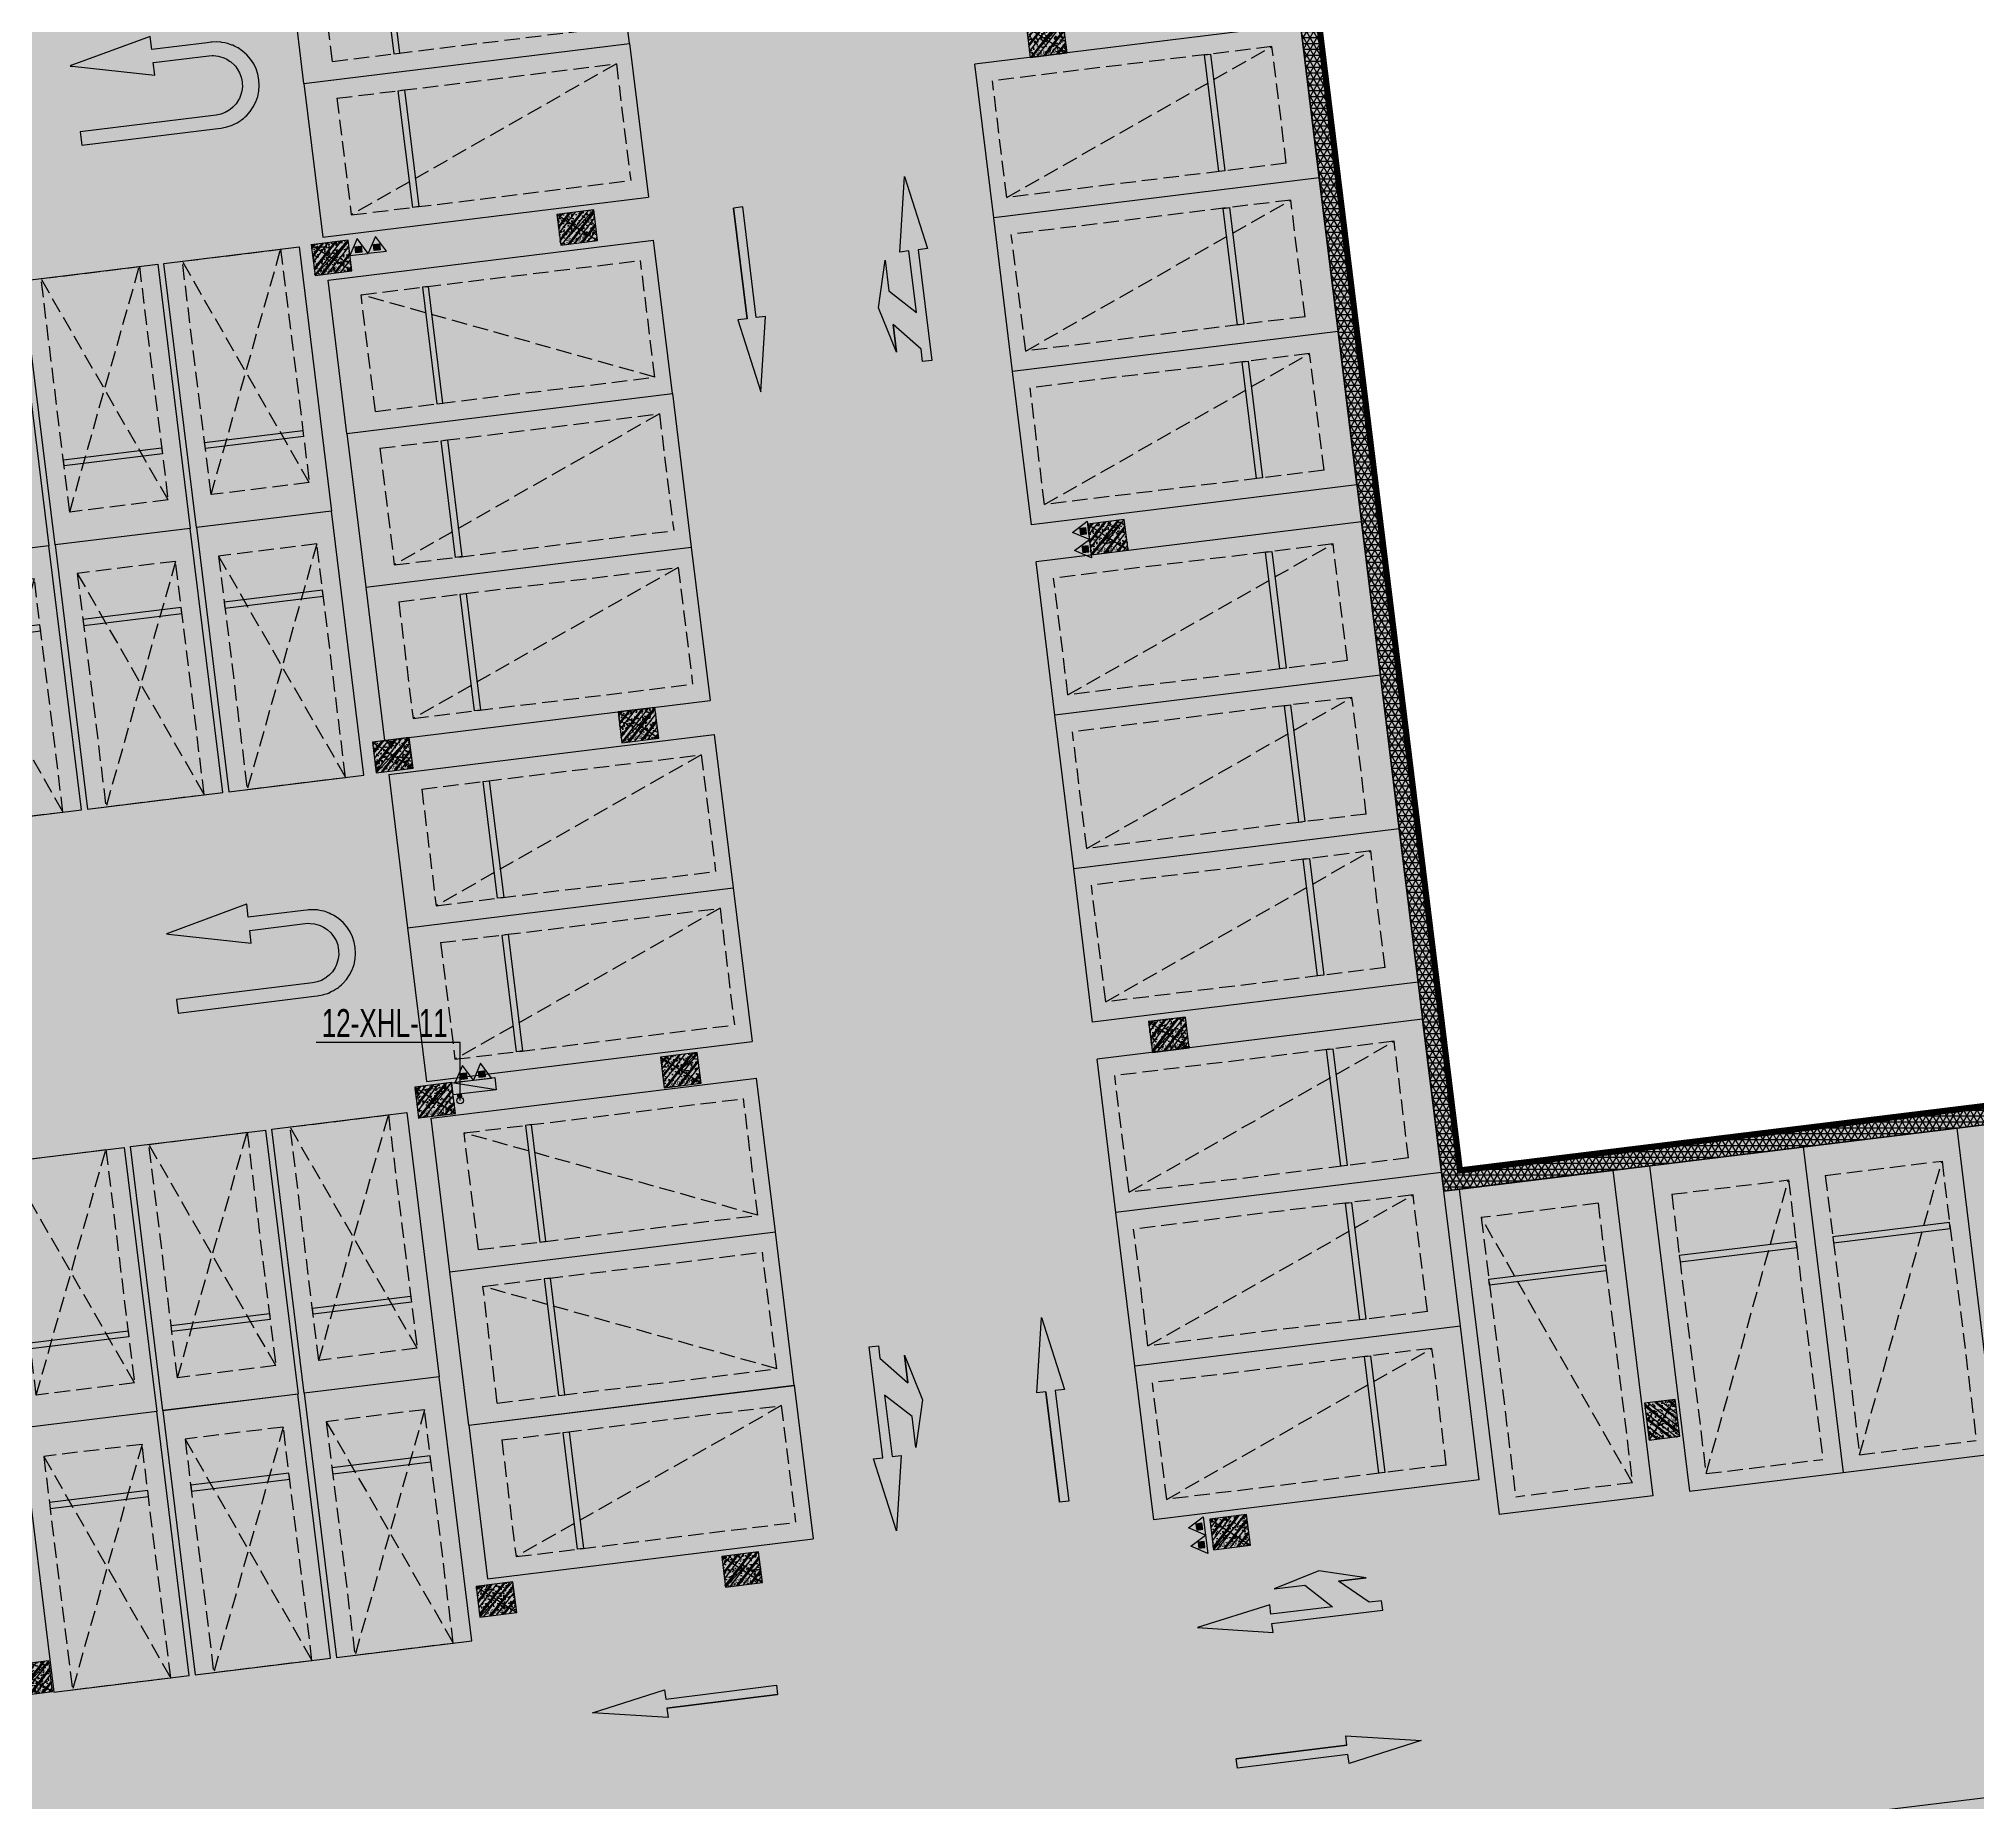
# Model space of a CAD drawing. Extents: x -1338203 to 1886333, y -530034 to 1031844.
# Drawn here: x 816178 to 847502, y -452276 to -423773 of the extents above; entities that cross this region are included whole.
import ezdxf
from ezdxf.enums import TextEntityAlignment as Align

# ---------------------------------------------------------------- set-up
doc = ezdxf.new("R2010")
doc.units = 0
doc.header["$LTSCALE"] = 1000
doc.header["$MEASUREMENT"] = 0
doc.linetypes.add('A-001-平面B2$0$__DASH', pattern=[0.35, 0.25, -0.1])
doc.linetypes.add('DASH', pattern=[0.35, 0.25, -0.1])
for name, color, linetype in [('A-001-车位参照B2$0$A-001-车位参照B2$0$0A-P-PKNG-CAR(B)', 21, 'Continuous'), ('A-FIRE', 7, 'Continuous'), ('p-a-regular', 5, 'Continuous'), ('S001南区墙柱$0$0S-CW-HATCH', 251, 'Continuous'), ('S001南区墙柱$0$0S-CW-HATCH-UP', 251, 'Continuous'), ('S001南区墙柱$0$0S-F-WALL-HATCH', 251, 'Continuous'), ('S001南区墙柱$0$0S-F-WALL-HATCH-UP', 251, 'Continuous'), ('S001南区墙柱$0$S001-墙柱B1_1$0$0S-CC-LINE', 52, 'Continuous'), ('S001南区墙柱$0$S001-墙柱B1_1$0$0S-CW-HATCH-UP', 251, 'Continuous'), ('中心线', 42, 'Continuous'), ('地面指向箭头', 7, 'Continuous'), ('坡道线', 7, 'Continuous'), ('负二层消火栓$0$负二层消火栓$0$0P-ACC-FH', 7, 'Continuous'), ('负二层消火栓$0$负二层消火栓$0$0P-DIM-FH', 3, 'Continuous'), ('负二层消火栓$0$负二层消火栓$0$0P-PIPE-FH', 1, 'Continuous'), ('负二层消火栓$0$负二层消火栓$0$0P-VPIPE-FH', 1, 'Continuous'), ('负二层消火栓$0$负二层消火栓$1$0P-EQUIP-FH', 7, 'Continuous')]:
    doc.layers.add(name, color=color, linetype=linetype)
for name, color, linetype, true_color in [('p-a-mini', 7, 'Continuous', 0x0050ff), ('p-a-regular-deadend', 6, 'Continuous', 0xff00ff), ('p-a-regular-narrow', 7, 'Continuous', 0x9600ff)]:
    doc.layers.add(name, color=color, linetype=linetype, true_color=true_color)
doc.layers.add('p-a-wall', color=7, linetype='Continuous', lineweight=50)
doc.layers.add('p-h-walkable', color=7, linetype='Continuous', lineweight=70, true_color=0xf0f0f0)
doc.layers.add('S001南区墙柱$0$S001-墙柱B1_1$0$0S-A-TIPS', color=10, linetype='Continuous', plot=False)
doc.styles.add('S001南区墙柱$0$S001-墙柱B1_1$0$AAD-S', font='aad-s.shx', dxfattribs={"width": 0.7, "bigfont": 'aad-hztxt.shx'})
doc.styles.add('负二层消火栓$0$负二层消火栓$0$AAD-S', font='aad-s.shx', dxfattribs={"width": 0.7, "bigfont": 'aad-hztxt.shx'})

# ---------------------------------------------------------------- blocks, each defined once
blk = doc.blocks.new('负二层消火栓$0$负二层消火栓$1$$TwtSys$00000546')
h = blk.add_hatch()
h.set_pattern_fill('ANSI31', color=256, scale=200, style=0)
h.set_pattern_definition([(45, (-38543.802, -6670.83), (-17.67767, 17.67767), [])])
h.paths.add_polyline_path([(-65, 174), (65, 174), (65, 44), (-65, 44)])
for points in [[(0, 344), (-198, 0), (198, 0)], [(-65, 174), (65, 174), (65, 44), (-65, 44)]]:
    blk.add_lwpolyline(points, close=True)
blk = doc.blocks.new('负二层消火栓$0$负二层消火栓$0$$TwtSys$00000434')
for p, q in [((-0.5, 0.5), (-0.5, -0.5)), ((-0.5, -0.5), (0.5, 0.5)), ((0.5, 0.5), (-0.5, 0.5)), ((0.5, -0.5), (0.5, 0.5)), ((-0.5, -0.5), (0.5, -0.5))]:
    blk.add_line(p, q)
blk.add_solid([(0.5, -0.5), (0.5, 0.5), (-0.5, -0.5)])
blk = doc.blocks.new('负二层消火栓')
at = {"layer": '负二层消火栓$0$负二层消火栓$0$0P-DIM-FH'}
for p, q in [((56622, -276386), (54294, -276386)), ((56622, -277322), (56622, -276386))]:
    blk.add_line(p, q, dxfattribs=at)
at = {"layer": '负二层消火栓$0$负二层消火栓$0$0P-PIPE-FH', "linetype": 'Continuous', "const_width": 82.5}
blk.add_lwpolyline([(56616, -277269), (56610, -277222)], dxfattribs=at)
at = {"layer": '负二层消火栓$0$负二层消火栓$0$0P-VPIPE-FH', "linetype": 'Continuous'}
blk.add_circle((56622, -277322), 52.5, dxfattribs=at)
at = {"layer": '负二层消火栓$0$负二层消火栓$0$0P-ACC-FH', "xscale": -699.9999999999999, "yscale": 200, "zscale": 700, "rotation": 6.674203840295521}
blk.add_blockref('负二层消火栓$0$负二层消火栓$0$$TwtSys$00000434', (56847, -277094), dxfattribs=at)
at = {"layer": '负二层消火栓$0$负二层消火栓$1$0P-EQUIP-FH'}
for p, xscale, yscale, zscale, rotation in [((54989, -263649), 0.7499999999999999, 0.7499999999999999, 0.7499999999999999, 7.001655434711446), ((55284, -263612), 0.7499999999999999, 0.7499999999999999, 0.7499999999999999, 7.001655434711446), ((66771, -268109), -0.7500000000000001, 0.7500000000000001, 0.7500000000000001, 96.99853798061051), ((66807, -268404), -0.7500000000000001, 0.7500000000000001, 0.7500000000000001, 96.99853798061051), ((56688, -277012, 800), 0.7499999999999998, 0.7499999999999998, 0.7499999999999998, 6.674203840295572), ((56983, -276977, 800), 0.7499999999999998, 0.7499999999999998, 0.7499999999999998, 6.674203840295572), ((68647, -284201), -0.7500000000000001, 0.7500000000000001, 0.7500000000000001, 96.99853798061051), ((68684, -284496), -0.7500000000000001, 0.7500000000000001, 0.7500000000000001, 96.99853798061051)]:
    blk.add_blockref('负二层消火栓$0$负二层消火栓$1$$TwtSys$00000546', p, dxfattribs=dict(at, xscale=xscale, yscale=yscale, zscale=zscale, rotation=rotation))
at = {"layer": '负二层消火栓$0$负二层消火栓$0$0P-DIM-FH', "color": 7, "style": '负二层消火栓$0$负二层消火栓$0$AAD-S', "width": 0.7}
blk.add_text('12-XHL-11', height=450, dxfattribs=at).set_placement((54384, -276296))
blk = doc.blocks.new('直行右转或左转')
at = {"layer": '地面指向箭头'}
blk.add_hatch(color=251, dxfattribs=at).paths.add_polyline_path([(3219528, 2452519), (3218327, 2452294), (3218327, 2452444), (3217325, 2452444), (3217726, 2452044), (3218227, 2452044), (3217476, 2451843), (3216725, 2452044), (3217175, 2452044), (3216725, 2452444), (3216524, 2452444), (3216524, 2452594), (3218327, 2452594), (3218327, 2452745)])
at = {"layer": '地面指向箭头', "color": 251}
blk.add_lwpolyline([(3216725, 2452044), (3217175, 2452044), (3216725, 2452044), (3217476, 2451843), (3218227, 2452044), (3217726, 2452044), (3217325, 2452444), (3218327, 2452444), (3218327, 2452294), (3219528, 2452519), (3218327, 2452745), (3218327, 2452594), (3216524, 2452594), (3216524, 2452444), (3216725, 2452444), (3217175, 2452044)], dxfattribs=at)
blk = doc.blocks.new('直行')
at = {"layer": '地面指向箭头'}
blk.add_hatch(color=251, dxfattribs=at).paths.add_polyline_path([(-29241, 4059962), (-29466, 4058762), (-29316, 4058762), (-29316, 4056961), (-29166, 4056961), (-29166, 4058762), (-29016, 4058762)])
at = {"layer": '地面指向箭头', "color": 251}
blk.add_lwpolyline([(-29316, 4058762), (-29316, 4056961), (-29316, 4058762), (-29316, 4058762), (-29466, 4058762), (-29241, 4059962), (-29016, 4058762), (-29166, 4058762), (-29166, 4056961), (-29316, 4056961), (-29316, 4056961)], dxfattribs=at)
blk = doc.blocks.new('JTDT')
at = {"layer": 'A-FIRE'}
h = blk.add_hatch(color=251, dxfattribs=at)
h.dxf.hatch_style = 1
h.paths.add_polyline_path([(189165, 82916), (189162, 82988), (189159, 82988), (189147, 83060), (189144, 83075), (189126, 83123), (189114, 83162), (189105, 83180), (189081, 83230), (189072, 83245), (189057, 83269), (189036, 83299), (189024, 83317), (189021, 83320), (189021, 83323), (188961, 83389), (188893, 83449), (188818, 83500), (188734, 83542), (188650, 83571), (188561, 83586), (188468, 83592), (188378, 83586), (188288, 83571), (188202, 83542), (188118, 83500), (188043, 83449), (187974, 83389), (187915, 83323), (187915, 83320), (187912, 83317), (187900, 83299), (187882, 83269), (187864, 83245), (187858, 83230), (187831, 83180), (187822, 83162), (187810, 83123), (187795, 83075), (187789, 83060), (187777, 82988), (187771, 82916), (187771, 82895), (187771, 82839), (187771, 81938), (187559, 81938), (187559, 81935), (187867, 80625), (187876, 80592), (187882, 80625), (188190, 81935), (187983, 81935), (187983, 81938), (187983, 82839), (187986, 82895), (187989, 82916), (188007, 82988), (188037, 83060), (188046, 83075), (188076, 83123), (188109, 83162), (188124, 83180), (188184, 83230), (188205, 83245), (188247, 83269), (188318, 83299), (188390, 83317), (188441, 83320), (188468, 83323), (188492, 83320), (188543, 83317), (188615, 83299), (188686, 83269), (188728, 83245), (188749, 83230), (188809, 83180), (188824, 83162), (188857, 83123), (188887, 83075), (188896, 83060), (188926, 82988), (188944, 82916), (188947, 82895), (188949, 82839), (188949, 80625), (189168, 80625), (189168, 82839), (189168, 82895)])
at = {"layer": '地面指向箭头', "color": 251, "linetype": 'Continuous'}
blk.add_lwpolyline([(189165, 82916), (189162, 82988), (189159, 82988), (189147, 83060), (189144, 83075), (189126, 83123), (189114, 83162), (189105, 83180), (189081, 83230), (189072, 83245), (189057, 83269), (189036, 83299), (189024, 83317), (189021, 83320), (189021, 83323), (188961, 83389), (188893, 83449), (188818, 83500), (188734, 83542), (188650, 83571), (188561, 83586), (188468, 83592), (188378, 83586), (188288, 83571), (188202, 83542), (188118, 83500), (188043, 83449), (187974, 83389), (187915, 83323), (187915, 83320), (187912, 83317), (187900, 83299), (187882, 83269), (187864, 83245), (187858, 83230), (187831, 83180), (187822, 83162), (187810, 83123), (187795, 83075), (187789, 83060), (187777, 82988), (187771, 82916), (187771, 82895), (187771, 82839), (187771, 81938), (187559, 81938), (187559, 81935), (187867, 80625), (187876, 80592), (187882, 80625), (188190, 81935), (187983, 81935), (187983, 81938), (187983, 82839), (187986, 82895), (187989, 82916), (188007, 82988), (188037, 83060), (188046, 83075), (188076, 83123), (188109, 83162), (188124, 83180), (188184, 83230), (188205, 83245), (188247, 83269), (188318, 83299), (188390, 83317), (188441, 83320), (188468, 83323), (188492, 83320), (188543, 83317), (188615, 83299), (188686, 83269), (188728, 83245), (188749, 83230), (188809, 83180), (188824, 83162), (188857, 83123), (188887, 83075), (188896, 83060), (188926, 82988), (188944, 82916), (188947, 82895), (188949, 82839), (188949, 80625), (189168, 80625), (189168, 82839), (189168, 82895), (189165, 82916)], dxfattribs=at)
blk = doc.blocks.new('A$C3d42903c')
at = {"layer": '中心线', "color": 251, "const_width": 150}
for points in [[(416381, 101038), (416138, 103023)], [(416869, 97068), (416625, 99053)], [(417356, 93098), (417113, 95083)], [(417844, 89128), (417600, 91113)], [(401700, 89922), (403685, 90166)], [(418331, 85158), (418088, 87143)], [(418819, 81187), (418575, 83173)], [(434057, 80052), (436042, 80296)], [(430087, 79565), (432072, 79808)], [(426117, 79077), (428102, 79321)], [(422147, 78590), (424132, 78833)], [(418177, 78102), (420162, 78346)], [(414206, 77615), (416191, 77858)], [(410236, 77127), (412221, 77371)]]:
    blk.add_lwpolyline(points, dxfattribs=at)
at = {"layer": '坡道线', "color": 251, "const_width": 150}
blk.add_lwpolyline([(408296, 98590), (410561, 80143)], dxfattribs=at)
at = {"layer": '地面指向箭头', "color": 251}
for name, p, rotation in [('JTDT', (301149, 281678), 276.9999963989623), ('JTDT', (302707, 267651), 276.9999963989623), ('直行', (944127, -3941262), 7.00830464707948), ('直行', (4437770, 608691), 97.09216386480834), ('直行', (-3599419, -452325), 277.0921638648084)]:
    blk.add_blockref(name, p, dxfattribs=dict(at, rotation=rotation))
at = {"layer": '地面指向箭头', "color": 251, "linetype": 'Continuous'}
for p, xscale, rotation in [((-1623944, -3391420), -0.9999999999999992, 277.0067587872553), ((2458857, 3576006), -1, 97.00675878725528)]:
    blk.add_blockref('直行右转或左转', p, dxfattribs=dict(at, xscale=xscale, rotation=rotation))
at = {"layer": '地面指向箭头', "color": 251, "xscale": -1, "rotation": 186.999982029879}
blk.add_blockref('直行', (-50562, 4133022), dxfattribs=at)
at = {"layer": '地面指向箭头', "color": 251, "linetype": 'Continuous', "rotation": 186.8452363906462}
blk.add_blockref('直行右转或左转', (3326525, 2898551), dxfattribs=at)
blk = doc.blocks.new('A-001-车位参照B2$0$A-001-车位参照B2$0$A$C43AE5A3B')
at = {"color": 241}
blk.add_lwpolyline([(400, 0), (400, 4300), (2600, 4300), (2600, 0)], close=True, dxfattribs=at)
at = {"color": 241, "linetype": 'DASH'}
for points in [[(700, 0), (700, 3800), (2300, 3800), (2300, 0), (700, 0)], [(2300, 3800), (700, 0)], [(700, 3800), (2300, 0)]]:
    blk.add_lwpolyline(points, dxfattribs=at)
at = {"color": 241}
blk.add_lwpolyline([(700, 3050), (2300, 3050), (2300, 2950), (700, 2950), (700, 3050)], dxfattribs=at)
at = {"layer": 'p-a-mini', "ltscale": 0.002, "const_width": 1000}
blk.add_lwpolyline([(1500, 3050), (1500, 0)], dxfattribs=at)
blk = doc.blocks.new('S001南区墙柱$0$AAD_BLOCK_20230215093950878')
at = {"layer": 'S001南区墙柱$0$0S-CW-HATCH'}
h = blk.add_hatch(color=256, dxfattribs=at)
h.dxf.hatch_style = 1
h.paths.add_polyline_path([(-300, -250), (300, -250), (300, 250), (-300, 250)])
at = {"layer": 'S001南区墙柱$0$0S-CW-HATCH-UP'}
h = blk.add_hatch(dxfattribs=at)
h.set_pattern_fill('钢筋混凝土', color=256, scale=30, pattern_type=2)
h.set_pattern_definition([(45, (-42203.53, -84001.15), (-106.06602, 106.06602), []), (50, (-42203.53, -84001.15), (215.17805, -18.82564), [22.5, -247.5]), (355, (-42203.53, -84001.15), (-41.6254, 225.65764), [18, -198]), (100.4514, (-42185.6, -84002.72), (173.5528, 206.83186), [19.12206, -210.34263]), (46.1842, (-42203.53, -83941.15), (320.1723, -49.6557), [33.75, -371.25]), (96.6356, (-42176.85, -83945.3), (280.3988, 292.2354), [28.6831, -315.5139]), (351.1842, (-42203.53, -83941.15), (280.3986, 292.2356), [27, -297]), (21, (-42173.53, -83956.15), (179.0721, -120.78567), [22.5, -247.5]), (326, (-42173.53, -83956.15), (72.9946, 217.545), [18, -198]), (71.4514, (-42158.6, -83966.21), (252.0668, 96.75915), [19.12206, -210.34263]), (37.5, (-42203.53, -84001.15), (3.647957, 99.868156), [1.5, -195.6, 1.5, -201, 1.5, -198.75]), (7.5, (-42203.53, -84001.15), (78.92086, 118.32351), [1.5, -114.6, 1.5, -191.1, 1.5, -75.75]), (327.5, (-42270.43, -84001.15), (160.14673, -6.76646), [1.5, -75, 1.5, -234, 1.5, -310.5]), (317.5, (-42300.43, -84001.15), (174.95585, 30.0315), [1.5, -97.5, 1.5, -155.4, 1.5, -220.5])])
h.paths.add_polyline_path([(-300, -250), (300, -250), (300, 250), (-300, 250)])
at = {"layer": 'S001南区墙柱$0$S001-墙柱B1_1$0$0S-CW-HATCH-UP', "transparency": 33554661}
h = blk.add_hatch(dxfattribs=at)
h.set_pattern_fill('钢筋混凝土', color=0, scale=30)
h.set_pattern_definition([(45, (48108.52, -15514.205), (-53.03301, 53.03301), []), (50, (48108.52, -15514.2), (215.17805, -18.82564), [22.5, -247.5]), (355, (48108.52, -15514.2), (-41.6254, 225.6576), [18, -198]), (100.4514, (48126.45, -15515.77), (173.5528, 206.8319), [19.1221, -210.3426]), (46.1842, (48108.52, -15454.2), (320.1723, -49.6557), [33.75, -371.25]), (96.6356, (48135.2, -15458.34), (280.3988, 292.2354), [28.683, -315.514]), (351.1842, (48108.52, -15454.2), (280.3986, 292.2356), [27, -297]), (21, (48138.52, -15469.2), (179.0721, -120.78567), [22.5, -247.5]), (326, (48138.52, -15469.2), (72.9946, 217.545), [18, -198]), (71.4514, (48153.44, -15479.27), (252.0668, 96.75915), [19.1221, -210.3426]), (37.5, (48108.52, -15514.205), (3.64796, 99.86816), [0, -195.6, 0, -201, 0, -198.75]), (7.5, (48108.52, -15514.2), (78.92086, 118.32351), [0, -114.6, 0, -191.1, 0, -75.75]), (327.5, (48041.62, -15514.205), (160.14673, -6.76646), [0, -75, 0, -234, 0, -310.5]), (317.5, (48011.62, -15514.2), (174.95585, 30.0315), [0, -97.5, 0, -155.4, 0, -220.5])])
h.paths.add_polyline_path([(-300, -250), (300, -250), (300, 250), (-300, 250)])
at = {"layer": 'S001南区墙柱$0$S001-墙柱B1_1$0$0S-A-TIPS'}
for p, q in [((-300, 250), (300, -250)), ((300, 250), (-300, -250))]:
    blk.add_line(p, q, dxfattribs=at)
at = {"layer": 'S001南区墙柱$0$S001-墙柱B1_1$0$0S-CC-LINE'}
blk.add_lwpolyline([(-300, -250), (300, -250), (300, 250), (-300, 250)], close=True, dxfattribs=at)
at = {"layer": 'S001南区墙柱$0$S001-墙柱B1_1$0$0S-A-TIPS', "style": 'S001南区墙柱$0$S001-墙柱B1_1$0$AAD-S', "width": 0.7}
blk.add_text('500x600', height=75, dxfattribs=at).set_placement((-45, -187), align=Align.MIDDLE_CENTER)

msp = doc.modelspace()

# ---------------------------------------------------------------- hatches: boundary and pattern name
at = {"layer": 'p-h-walkable', "ltscale": 0.002}
h = msp.add_hatch(color=256, dxfattribs=at)
h.dxf.hatch_style = 1
h.paths.add_polyline_path([(728556.4, -320761.3), (728556.4, -348211.5), (746356.3, -348211.5), (750916.3, -338175), (842896.3, -338175), (843211.3, -349155), (839116.3, -349155), (839116.3, -377051.5), (864906.4, -377051.5), (864906.4, -390806.6), (875856.3, -395571.5), (875856.3, -404751.5), (834560.3, -404751.5), (839142.7, -442064.3), (869465.2, -438340.4), (871163.2, -452166.5), (873704.1, -451854.5), (877328.6, -464960.4), (761876, -479139.1), (761132.9, -468418.3), (764950.6, -465209), (763252.8, -451384.3), (799242.4, -446964.4), (793807.3, -404751.5), (750756.3, -404751.5), (751556.3, -388855), (648066.6, -388604.4), (648066.6, -380374.4), (641016.6, -380374.4), (641512.3, -365348.2), (660006.6, -364574.4), (660306.6, -340846.8), (656406.6, -340846.8), (656406.6, -336396.8), (656656.4, -340532.4), (656406.4, -332417.4), (712156.4, -332417.4), (712080.9, -320761.3)])
at = {"layer": 'S001南区墙柱$0$0S-F-WALL-HATCH'}
h = msp.add_hatch(color=256, dxfattribs=at)
h.dxf.hatch_style = 1
h.paths.add_polyline_path([(834249.3, -404679.2), (834547.3, -404642.6), (839142.9, -442063.7), (869465.5, -438339.8), (871171.6, -452235.5), (870873.7, -452272.1), (869204.1, -438674.2), (838881.9, -442398)])
at = {"layer": 'S001南区墙柱$0$0S-F-WALL-HATCH-UP'}
h = msp.add_hatch(dxfattribs=at)
h.set_pattern_fill('NET3', color=256, scale=30)
h.set_pattern_definition([(0, (763253.08, -472712.08), (0, 95.25), []), (60, (763253.08, -472712.08), (-82.48892, 47.625), []), (120, (763253.08, -472712.08), (-82.48892, -47.625), [])])
h.paths.add_polyline_path([(834249.3, -404679.2), (834547.3, -404642.6), (839142.9, -442063.7), (869465.5, -438339.8), (871171.6, -452235.5), (870873.7, -452272.1), (869204.1, -438674.2), (838881.9, -442398)])

# ---------------------------------------------------------------- linework, layer by layer
for p, q in [((825722.9, -423851.4), (825418.4, -421370)), ((820462.4, -424497), (820157.9, -422015.6)), ((836564.6, -423539.7), (831304.2, -424186.2)), ((836869.6, -426021), (836564.6, -423539.7)), ((820462.4, -424497), (825722.9, -423851.4)), ((820462.5, -424497.7), (825722.9, -423851)), ((825722.9, -423851), (826028, -426332.3)), ((831609.1, -426667.6), (831304.2, -424186.2)), ((820462.5, -424497.7), (820767.6, -426979.1)), ((836869.3, -426021.1), (831608.9, -426667.6)), ((836869.6, -426021), (831609.1, -426667.6)), ((837174.3, -428502.4), (836869.3, -426021.1)), ((820767.6, -426979.1), (826028, -426332.3)), ((831913.9, -429148.9), (831608.9, -426667.6)), ((820852.8, -427672.8), (826113.4, -427027.5)), ((826417.8, -429508.9), (826113.4, -427027.5)), ((821157.2, -430154.2), (820852.8, -427672.8)), ((837174.1, -428502.4), (831913.6, -429148.9)), ((837174.3, -428502.4), (831913.9, -429148.9)), ((837479, -430983.7), (837174.1, -428502.4)), ((832218.6, -431630.3), (831913.6, -429148.9)), ((821157.2, -430155), (826417.7, -429508.4)), ((821157.2, -430154.2), (826417.8, -429508.9)), ((826417.7, -429508.4), (826722.6, -431989.8)), ((821157.2, -430155), (821462.2, -432636.3)), ((837479, -430983.7), (832218.6, -431630.3)), ((837552.8, -431578.8), (832292.4, -432225.4)), ((837857.8, -434060.2), (837552.8, -431578.8)), ((821462, -432636.3), (826722.4, -431989.8)), ((821462.2, -432636.3), (826722.6, -431989.8)), ((826722.4, -431989.8), (827027.4, -434471.1)), ((832597.3, -434706.7), (832292.4, -432225.4)), ((821462, -432636.3), (821766.9, -435117.7)), ((837857.5, -434060.2), (832597.1, -434706.7)), ((837857.8, -434060.2), (832597.3, -434706.7)), ((838162.5, -436541.5), (837857.5, -434060.2)), ((821766.9, -435117.7), (827027.4, -434471.1)), ((832902.1, -437188.1), (832597.1, -434706.7)), ((821833.9, -435663.6), (827094.3, -435017)), ((827094.3, -435017), (827399.3, -437498.4)), ((821833.9, -435663.6), (822138.9, -438144.9)), ((838162.2, -436541.6), (832901.8, -437188.1)), ((838162.5, -436541.5), (832902.1, -437188.1)), ((838467.2, -439022.9), (838162.2, -436541.6)), ((833206.8, -439669.4), (832901.8, -437188.1)), ((822138.6, -438144.9), (827399.1, -437498.4)), ((822138.9, -438144.9), (827399.3, -437498.4)), ((827399.1, -437498.4), (827704, -439979.7)), ((822138.6, -438144.9), (822443.6, -440626.3)), ((838467.2, -439022.9), (833206.8, -439669.4)), ((838540.1, -439618.4), (833279.7, -440265)), ((838845.1, -442099.8), (838540.1, -439618.4)), ((822443.6, -440626.3), (827704, -439979.7)), ((833584.7, -442746.3), (833279.7, -440265)), ((822517, -441220.8), (827777.6, -440575.3)), ((828082.1, -443056.7), (827777.6, -440575.3)), ((822821.5, -443702.2), (822517, -441220.8)), ((847169.7, -441379.9), (849651.1, -441075.4)), ((844688.4, -441684.7), (847169.7, -441380.2)), ((847169.7, -441379.9), (847815.2, -446640.5)), ((847169.7, -441380.2), (847815.3, -446640.7)), ((842207, -441989.4), (844688.4, -441684.9)), ((844688.4, -441684.7), (845333.9, -446945.2)), ((844688.4, -441684.9), (845333.9, -446945.4)), ((838844.8, -442099.8), (833584.4, -442746.3)), ((838845.1, -442099.8), (833584.7, -442746.3)), ((839149.8, -444581.1), (838844.8, -442099.8)), ((841611, -442062.6), (839129.7, -442367.6)), ((841611, -442062.6), (842257.5, -447323)), ((842207, -441989.4), (842852.5, -447249.9)), ((839129.7, -442367.6), (839776.2, -447628)), ((833889.4, -445227.7), (833584.4, -442746.3)), ((822821.5, -443702.2), (828082.1, -443056.7)), ((822821.7, -443702.2), (828082.3, -443056.7)), ((828386.8, -445538.1), (828082.3, -443056.7)), ((823126.2, -446183.6), (822821.7, -443702.2)), ((839149.6, -444581.2), (833889.2, -445227.7)), ((839149.8, -444581.1), (833889.4, -445227.7)), ((839454.5, -447062.5), (839149.6, -444581.2)), ((834194.1, -447709), (833889.2, -445227.7)), ((823126.2, -446183.6), (828386.8, -445538.1)), ((823126.3, -446184.1), (828386.7, -445537.6)), ((828386.7, -445537.6), (828691.7, -448018.9)), ((823126.3, -446184.1), (823431.3, -448665.4)), ((845333.9, -446945.2), (847815.3, -446640.7)), ((842852.5, -447249.9), (845333.9, -446945.4)), ((839454.5, -447062.5), (834194.1, -447709)), ((842257.5, -447323), (839776.2, -447628)), ((823431.3, -448665.4), (828691.7, -448018.9)), ((848039.5, -452154.2), (845558.1, -452458.7))]:
    msp.add_line(p, q)
at = {"linetype": 'A-001-平面B2$0$__DASH'}
for p, q in [((820922.1, -424138.3), (820690.7, -422252.4)), ((820922.1, -424138.3), (825438.3, -423584.1)), ((836104.9, -423898.4), (831588.9, -424453.5)), ((836336.7, -425784.3), (836104.9, -423898.4)), ((820995.4, -424734.5), (825511.4, -424179.2)), ((825511.4, -424179.2), (825743.3, -426065)), ((820995.4, -424734.5), (821227.3, -426620.3)), ((831820.7, -426339.3), (831588.9, -424453.5)), ((836336.7, -425784.3), (831820.7, -426339.3)), ((821227.3, -426620.3), (825743.3, -426065)), ((836409.7, -426379.8), (831893.6, -426934.8)), ((836641.4, -428265.6), (836409.7, -426379.8)), ((832125.4, -428820.7), (831893.6, -426934.8)), ((821385.6, -427909.7), (825901.8, -427355.7)), ((826133.1, -429241.6), (825901.8, -427355.7)), ((821616.9, -429795.5), (821385.6, -427909.7)), ((836641.4, -428265.6), (832125.4, -428820.7)), ((836714.4, -428861.2), (832198.4, -429416.2)), ((836946.2, -430747), (836714.4, -428861.2)), ((821616.9, -429795.5), (826133.1, -429241.6)), ((832430.1, -431302), (832198.4, -429416.2)), ((821690.1, -430391.7), (826206.1, -429836.7)), ((826206.1, -429836.7), (826437.9, -431722.5)), ((821690.1, -430391.7), (821921.9, -432277.6)), ((836946.2, -430747), (832430.1, -431302)), ((821921.9, -432277.6), (826437.9, -431722.5)), ((837093.1, -431937.6), (832577.1, -432492.6)), ((837324.9, -433823.4), (837093.1, -431937.6)), ((821994.8, -432873.1), (826510.9, -432318.1)), ((826510.9, -432318.1), (826742.6, -434203.9)), ((832808.9, -434378.4), (832577.1, -432492.6)), ((821994.8, -432873.1), (822226.6, -434758.9)), ((837324.9, -433823.4), (832808.9, -434378.4)), ((822226.6, -434758.9), (826742.6, -434203.9)), ((837397.8, -434419), (832881.8, -434974)), ((837629.6, -436304.8), (837397.8, -434419)), ((833113.6, -436859.8), (832881.8, -434974)), ((822366.8, -435900.3), (826882.8, -435345.3)), ((826882.8, -435345.3), (827114.6, -437231.1)), ((822366.8, -435900.3), (822598.5, -437786.1)), ((837629.6, -436304.8), (833113.6, -436859.8)), ((837702.6, -436900.3), (833186.6, -437455.4)), ((837934.3, -438786.1), (837702.6, -436900.3)), ((822598.5, -437786.1), (827114.6, -437231.1)), ((833418.3, -439341.2), (833186.6, -437455.4)), ((822671.5, -438381.7), (827187.5, -437826.6)), ((827187.5, -437826.6), (827419.3, -439712.5)), ((822671.5, -438381.7), (822903.3, -440267.5)), ((837934.3, -438786.1), (833418.3, -439341.2)), ((822903.3, -440267.5), (827419.3, -439712.5)), ((838080.4, -439977.2), (833564.4, -440532.2)), ((838312.2, -441863), (838080.4, -439977.2)), ((833796.2, -442418), (833564.4, -440532.2)), ((823049.8, -441457.7), (827566, -440903.5)), ((827797.4, -442789.4), (827566, -440903.5)), ((823281.2, -443343.6), (823049.8, -441457.7)), ((838312.2, -441863), (833796.2, -442418)), ((845047, -442144.4), (846932.9, -441913)), ((846932.9, -441913), (847487.1, -446429.1)), ((842565.7, -442449.1), (844451.5, -442217.7)), ((844451.5, -442217.7), (845005.7, -446733.8)), ((845047, -442144.4), (845601.2, -446660.5)), ((838385.2, -442458.6), (833869.2, -443013.6)), ((838616.9, -444344.4), (838385.2, -442458.6)), ((841374.2, -442595.4), (839488.4, -442827.2)), ((841374.2, -442595.4), (841929.3, -447111.5)), ((842565.7, -442449.1), (843119.8, -446965.2)), ((823281.2, -443343.6), (827797.4, -442789.4)), ((839488.4, -442827.2), (840043.5, -447343.2)), ((834100.9, -444899.4), (833869.2, -443013.6)), ((823354.6, -443939.1), (827870.7, -443384.9)), ((828102.1, -445270.7), (827870.7, -443384.9)), ((823586, -445824.9), (823354.6, -443939.1)), ((838616.9, -444344.4), (834100.9, -444899.4)), ((838689.9, -444939.9), (834173.9, -445495)), ((838921.7, -446825.7), (838689.9, -444939.9)), ((823586, -445824.9), (828102.1, -445270.7)), ((834405.7, -447380.8), (834173.9, -445495)), ((823659.2, -446420.9), (828175.2, -445865.8)), ((828175.2, -445865.8), (828407, -447751.6)), ((823659.2, -446420.9), (823890.9, -448306.7)), ((845601.2, -446660.5), (847487.1, -446429.1)), ((838921.7, -446825.7), (834405.7, -447380.8)), ((843119.8, -446965.2), (845005.7, -446733.8)), ((841929.3, -447111.5), (840043.5, -447343.2)), ((823890.9, -448306.7), (828407, -447751.6))]:
    msp.add_line(p, q, dxfattribs=at)
for points in [[(821683.3, -422130.6), (821914.7, -424016.5), (822013.9, -424004.3), (821782.5, -422118.5)], [(835112.4, -424020.4), (835344.2, -425906.2), (835244.9, -425918.4), (835013.1, -424032.6)], [(822219.8, -426498.3), (821987.9, -424612.5), (822087.2, -424600.2), (822319, -426486)], [(835417.1, -426501.8), (835648.9, -428387.6), (835549.6, -428399.8), (835317.9, -426514)], [(822378.2, -427787.9), (822609.5, -429673.8), (822708.8, -429661.6), (822477.4, -427775.8)], [(835721.9, -428983.2), (835953.6, -430869), (835854.4, -430881.2), (835622.6, -428995.4)], [(822914.4, -432155.6), (822682.6, -430269.8), (822781.9, -430257.6), (823013.7, -432143.4)], [(836100.6, -432059.6), (836332.4, -433945.4), (836233.1, -433957.6), (836001.3, -432071.8)], [(823219.2, -434636.9), (822987.4, -432751.1), (823086.6, -432738.9), (823318.4, -434624.7)], [(836405.3, -434540.9), (836637.1, -436426.8), (836537.8, -436439), (836306.1, -434553.1)], [(823591.1, -437664.2), (823359.3, -435778.3), (823458.5, -435766.1), (823690.3, -437652)], [(836710, -437022.3), (836941.8, -438908.1), (836842.6, -438920.3), (836610.8, -437034.5)], [(823895.8, -440145.5), (823664, -438259.7), (823763.3, -438247.5), (823995.1, -440133.3)], [(837087.9, -440099.2), (837319.7, -441985), (837220.4, -441997.2), (836988.7, -440111.4)], [(824042.4, -441335.9), (824273.8, -443221.8), (824373.1, -443209.6), (824141.6, -441323.7)], [(837392.6, -442580.5), (837624.4, -444466.4), (837525.2, -444478.6), (837293.4, -442592.7)], [(847054.7, -442905.5), (845168.8, -443136.9), (845181, -443236.2), (847066.9, -443004.8)], [(844573.3, -443210.3), (842687.5, -443441.7), (842699.6, -443540.9), (844585.5, -443309.5)], [(824347.1, -443817.3), (824578.5, -445703.1), (824677.8, -445690.9), (824446.4, -443805.1)], [(839610.4, -443819.8), (841496.2, -443588), (841508.4, -443687.2), (839622.6, -443919)], [(837697.4, -445061.9), (837929.1, -446947.7), (837829.9, -446959.9), (837598.1, -445074.1)], [(824883.5, -448184.7), (824651.7, -446298.9), (824751, -446286.7), (824982.7, -448172.5)]]:
    msp.add_lwpolyline(points, close=True)
for points in [[(831820.7, -426339.3), (836104.9, -423898.4)], [(825511.4, -424179.2), (821227.3, -426620.3)], [(832125.4, -428820.7), (836409.7, -426379.8)], [(826133.1, -429241.6), (821385.6, -427909.7)], [(832430.1, -431302), (836714.4, -428861.2)], [(826206.1, -429836.7), (821921.9, -432277.6)], [(832808.9, -434378.4), (837093.1, -431937.6)], [(826510.9, -432318.1), (822226.6, -434758.9)], [(833113.6, -436859.8), (837397.8, -434419)], [(826882.8, -435345.3), (822598.5, -437786.1)], [(833418.3, -439341.2), (837702.6, -436900.3)], [(827187.5, -437826.6), (822903.3, -440267.5)], [(833796.2, -442418), (838080.4, -439977.2)], [(827797.4, -442789.4), (823049.8, -441457.7)], [(845601.2, -446660.5), (846932.9, -441913)], [(843119.8, -446965.2), (844451.5, -442217.7)], [(834100.9, -444899.4), (838385.2, -442458.6)], [(841929.3, -447111.5), (839488.4, -442827.2)], [(828102.1, -445270.7), (823354.6, -443939.1)], [(834405.7, -447380.8), (838689.9, -444939.9)], [(828175.2, -445865.8), (823890.9, -448306.7)]]:
    msp.add_lwpolyline(points, dxfattribs=at)
at = {"color": 241}
for points in [[(820383.9, -427138.4), (820908.3, -431406.3), (818724.7, -431674.6), (818200.4, -427406.7)], [(818101.1, -427418.9), (818625.5, -431686.8), (816441.9, -431955), (815917.5, -427687.1)], [(821432.6, -435674.2), (820908.3, -431406.3), (818724.7, -431674.6), (819249.1, -435942.5)], [(819149.8, -435954.7), (818625.5, -431686.8), (816441.9, -431955), (816966.2, -436223)], [(822125.3, -441130.5), (822649.7, -445398.4), (820466.1, -445666.7), (819941.7, -441398.7)], [(819842.5, -441410.9), (820366.8, -445678.8), (818183.2, -445947.1), (817658.9, -441679.2)], [(823173.4, -449666.4), (822649, -445398.5), (820465.5, -445666.7), (820989.8, -449934.6)], [(820890.6, -449946.8), (820366.2, -445678.9), (818182.6, -445947.2), (818707, -450215.1)]]:
    msp.add_lwpolyline(points, close=True, dxfattribs=at)
at = {"color": 241, "linetype": 'DASH'}
for points in [[(820086.2, -427175), (820549.6, -430946.6), (818961.5, -431141.7), (818498.1, -427370.1), (820086.2, -427175)], [(818961.5, -431141.7), (820086.2, -427175)], [(817803.3, -427455.4), (818266.7, -431227.1), (816678.7, -431422.2), (816215.3, -427650.5), (817803.3, -427455.4)], [(816678.7, -431422.2), (817803.3, -427455.4)], [(820549.6, -430946.6), (818498.1, -427370.1)], [(818266.7, -431227.1), (816215.3, -427650.5)], [(821134.9, -435710.8), (820671.5, -431939.2), (819083.4, -432134.3), (819546.8, -435905.9), (821134.9, -435710.8)], [(820671.5, -431939.2), (819546.8, -435905.9)], [(818852, -435991.3), (818388.7, -432219.6), (816800.6, -432414.7), (817264, -436186.4), (818852, -435991.3)], [(818388.7, -432219.6), (817264, -436186.4)], [(819083.4, -432134.3), (821134.9, -435710.8)], [(816800.6, -432414.7), (818852, -435991.3)], [(821827.5, -441167.1), (822290.9, -444938.7), (820702.9, -445133.8), (820239.5, -441362.2), (821827.5, -441167.1)], [(820702.9, -445133.8), (821827.5, -441167.1)], [(819544.7, -441447.5), (820008.1, -445219.2), (818420, -445414.3), (817956.7, -441642.6), (819544.7, -441447.5)], [(820008.1, -445219.2), (817956.7, -441642.6)], [(818420, -445414.3), (819544.7, -441447.5)], [(822290.9, -444938.7), (820239.5, -441362.2)], [(822875.6, -449702.9), (822412.2, -445931.3), (820824.2, -446126.4), (821287.6, -449898.1), (822875.6, -449702.9)], [(822412.2, -445931.3), (821287.6, -449898.1)], [(820592.8, -449983.4), (820129.4, -446211.8), (818541.4, -446406.9), (819004.7, -450178.5), (820592.8, -449983.4)], [(820129.4, -446211.8), (819004.7, -450178.5)], [(820824.2, -446126.4), (822875.6, -449702.9)], [(818541.4, -446406.9), (820592.8, -449983.4)]]:
    msp.add_lwpolyline(points, dxfattribs=at)
at = {"color": 241}
for points in [[(818175.3, -430482.7), (816587.2, -430677.8), (816575, -430578.5), (818163.1, -430383.4), (818175.3, -430482.7)], [(820458.1, -430202.2), (818870, -430397.3), (818857.9, -430298.1), (820445.9, -430103), (820458.1, -430202.2)], [(820763, -432683.6), (819174.9, -432878.7), (819187.1, -432977.9), (820775.2, -432782.8), (820763, -432683.6)], [(818480.1, -432964), (816892.1, -433159.1), (816904.3, -433258.4), (818492.3, -433063.3), (818480.1, -432964)], [(822199.5, -444194.3), (820611.4, -444389.4), (820599.2, -444290.1), (822187.3, -444095), (822199.5, -444194.3)], [(819916.6, -444474.8), (818328.6, -444669.9), (818316.4, -444570.6), (819904.4, -444375.5), (819916.6, -444474.8)], [(822503.7, -446675.7), (820915.6, -446870.8), (820927.8, -446970.1), (822515.9, -446775), (822503.7, -446675.7)], [(820220.9, -446956.2), (818632.8, -447151.3), (818645, -447250.5), (820233.1, -447055.4), (820220.9, -446956.2)]]:
    msp.add_lwpolyline(points, dxfattribs=at)
at = {"layer": 'p-a-mini', "ltscale": 0.002, "const_width": 1000}
for points in [[(821709.7, -446773.3), (822081.6, -449800.5)], [(819426.8, -447053.7), (819798.8, -450081)]]:
    msp.add_lwpolyline(points, dxfattribs=at)
at = {"layer": 'p-a-regular', "ltscale": 0.002, "const_width": 1000}
for points in [[(831704.8, -425396.4), (836220.8, -424841.4)], [(825627.3, -425122.1), (821111.3, -425677.4)], [(826017.4, -428298.6), (821501.3, -428852.6)], [(832314.2, -430359.1), (836830.3, -429804.1)], [(832693, -433435.5), (837209, -432880.5)], [(826626.7, -433261), (822110.7, -433816)], [(826998.7, -436288.2), (822482.7, -436843.2)], [(833302.4, -438398.3), (837818.5, -437843.2)], [(827303.4, -438769.6), (822787.4, -439324.6)], [(833680.3, -441475.1), (838196.3, -440920.1)], [(827681.7, -441846.5), (823165.5, -442400.6)], [(844062.8, -446849.5), (843508.6, -442333.4)], [(840986.4, -447227.4), (840431.3, -442711.3)], [(834289.8, -446437.9), (838805.8, -445882.8)], [(828291.1, -446808.7), (823775.1, -447363.8)], [(846829.3, -452554.6), (847383.5, -457070.7)]]:
    msp.add_lwpolyline(points, dxfattribs=at)
at = {"layer": 'p-a-regular-deadend', "ltscale": 0.002, "const_width": 1000}
for points in [[(819664.1, -430299.8), (819292.2, -427272.5)], [(817381.2, -430580.2), (817009.3, -427553)], [(817686.1, -433061.6), (818058, -436088.8)], [(819968.9, -432781.1), (820340.9, -435808.4)], [(821405.4, -444291.8), (821033.5, -441264.6)], [(819122.6, -444572.3), (818750.7, -441545.1)]]:
    msp.add_lwpolyline(points, dxfattribs=at)
at = {"layer": 'p-a-regular-narrow', "ltscale": 0.002, "const_width": 1000}
for points in [[(832009.5, -427877.8), (836525.5, -427322.7)], [(826322, -430779.6), (821806, -431334.6)], [(832997.7, -435916.9), (837513.7, -435361.9)], [(846544.1, -446544.8), (845989.9, -442028.7)], [(833985, -443956.5), (838501.1, -443401.5)], [(827986.4, -444327.8), (823470.3, -444882)]]:
    msp.add_lwpolyline(points, dxfattribs=at)
at = {"layer": 'p-a-wall'}
msp.add_lwpolyline([(834249.3, -404679.2), (834547.3, -404642.6), (839142.9, -442063.7), (869465.5, -438339.8), (871171.6, -452235.5), (870873.7, -452272.1), (869204.1, -438674.2), (838881.9, -442398)], close=True, dxfattribs=at)
at = {"layer": 'p-h-walkable', "ltscale": 0.002, "const_width": 100, "elevation": -83050}
msp.add_lwpolyline([(864906.4, -377051.5), (864906.4, -390806.6), (875856.3, -395571.5), (875856.3, -404751.5), (834560.3, -404751.5), (839142.7, -442064.3), (869465.2, -438340.4), (871163.2, -452166.5), (873704.1, -451854.5), (877328.6, -464960.4), (761876, -479139.1), (761132.9, -468418.3), (764950.6, -465209), (763252.8, -451384.3), (799242.4, -446964.4), (793807.3, -404751.5), (750756.3, -404751.5), (751556.3, -388855), (648066.6, -388604.4)], dxfattribs=at)

# ---------------------------------------------------------------- block references
at = {"ltscale": 0.002}
for name, p in [('负二层消火栓', (766365.4, -163610.9)), ('A$C3d42903c', (412646.2, -529238.7))]:
    msp.add_blockref(name, p, dxfattribs=at)
for p, rotation in [((832466.5, -423790.9), 7.166417273599052), ((824878.5, -426825.7), 7.166417273599052), ((820909.1, -427313.2), 7.166417273599052), ((833452.7, -431830.2), 7.166417273599052), ((825867.1, -434865.2), 7.166417273599052), ((821897.7, -435352.6), 7.166417273599052), ((834440.2, -439870.2), 7.166417273599052), ((826551.5, -440443.4), 7.166417273599052), ((822582.8, -440930.8), 7.166417273599052), ((842409.8, -446094.9), 97.16641727359904), ((835427.7, -447909.8), 7.166417273599052), ((827541.9, -448512.8), 7.166417273599052), ((823572.5, -449000.3), 7.166417273599052), ((816071.6, -450274.1), 7.166417273599052)]:
    msp.add_blockref('S001南区墙柱$0$AAD_BLOCK_20230215093950878', p, dxfattribs=dict(rotation=rotation))
at = {"layer": 'A-001-车位参照B2$0$A-001-车位参照B2$0$0A-P-PKNG-CAR(B)'}
for p, rotation in [((816215, -427650.6), 187.0041594132545), ((817956.4, -441642.7), 187.0041594130745)]:
    msp.add_blockref('A-001-车位参照B2$0$A-001-车位参照B2$0$A$C43AE5A3B', p, dxfattribs=dict(at, rotation=rotation))
at = {"layer": 'A-001-车位参照B2$0$A-001-车位参照B2$0$0A-P-PKNG-CAR(B)', "xscale": -1}
for p, rotation in [((817263.7, -436186.4), 7.004159513349411), ((819004.4, -450178.6), 7.004159513169474)]:
    msp.add_blockref('A-001-车位参照B2$0$A-001-车位参照B2$0$A$C43AE5A3B', p, dxfattribs=dict(at, rotation=rotation))

doc.saveas('drawing.dxf')
